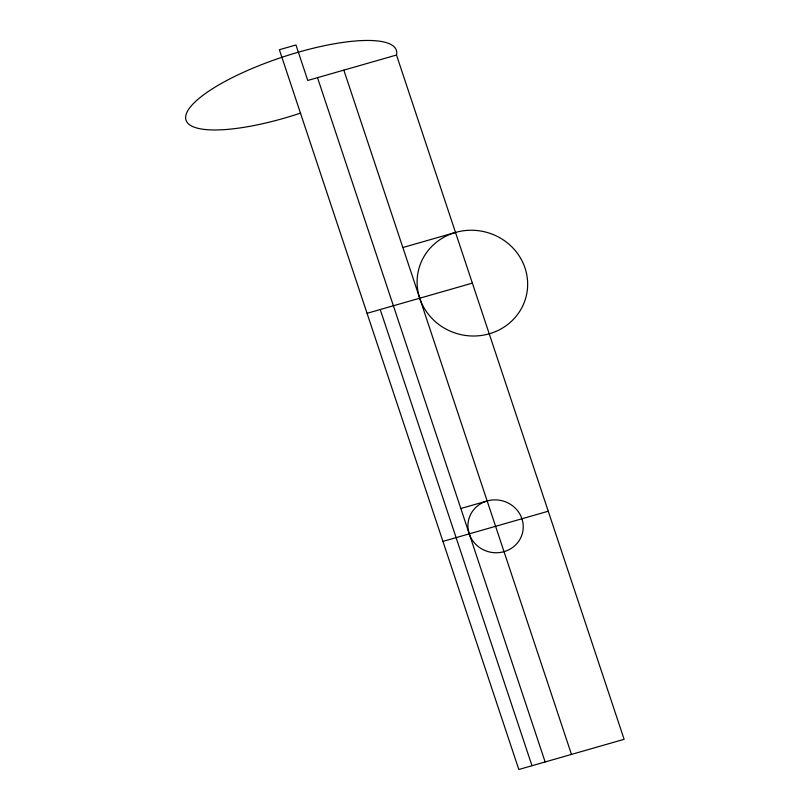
<?xml version="1.0" encoding="UTF-8"?>
<svg xmlns="http://www.w3.org/2000/svg" width="810" height="810" viewBox="0 0 810 810"><rect width="100%" height="100%" fill="white"/><g stroke="black" fill="none" stroke-linecap="round" stroke-linejoin="round"><path stroke-width="1.21" d="M396.495 55.029L307.77 80.463L295.964 44.975L279.379 49.734L518.815 769.5L624.125 739.317L396.495 55.029A110.818 29.423 -18.4 0 0 292.856 53.814A110.818 29.423 -18.4 0 0 185.692 118.726A110.818 29.423 -18.4 0 0 300.733 113.046M402.853 247.526L455.514 232.44A55.404 52.761 12.4 0 1 526.399 295.407A55.404 52.761 12.4 0 1 435.203 321.54A55.404 52.761 12.4 0 1 455.514 232.44M367.062 313.308L472.372 283.125M460.839 508.518L487.164 500.965A27.702 26.376 12.4 0 1 522.612 532.453A27.702 26.376 12.4 0 1 477.009 545.525A27.702 26.376 12.4 0 1 487.164 500.965M442.938 541.404L548.249 511.221M343.835 70.126L571.475 754.414M317.51 77.669L545.14 761.957M380.224 309.531L531.978 765.723"/></g></svg>
